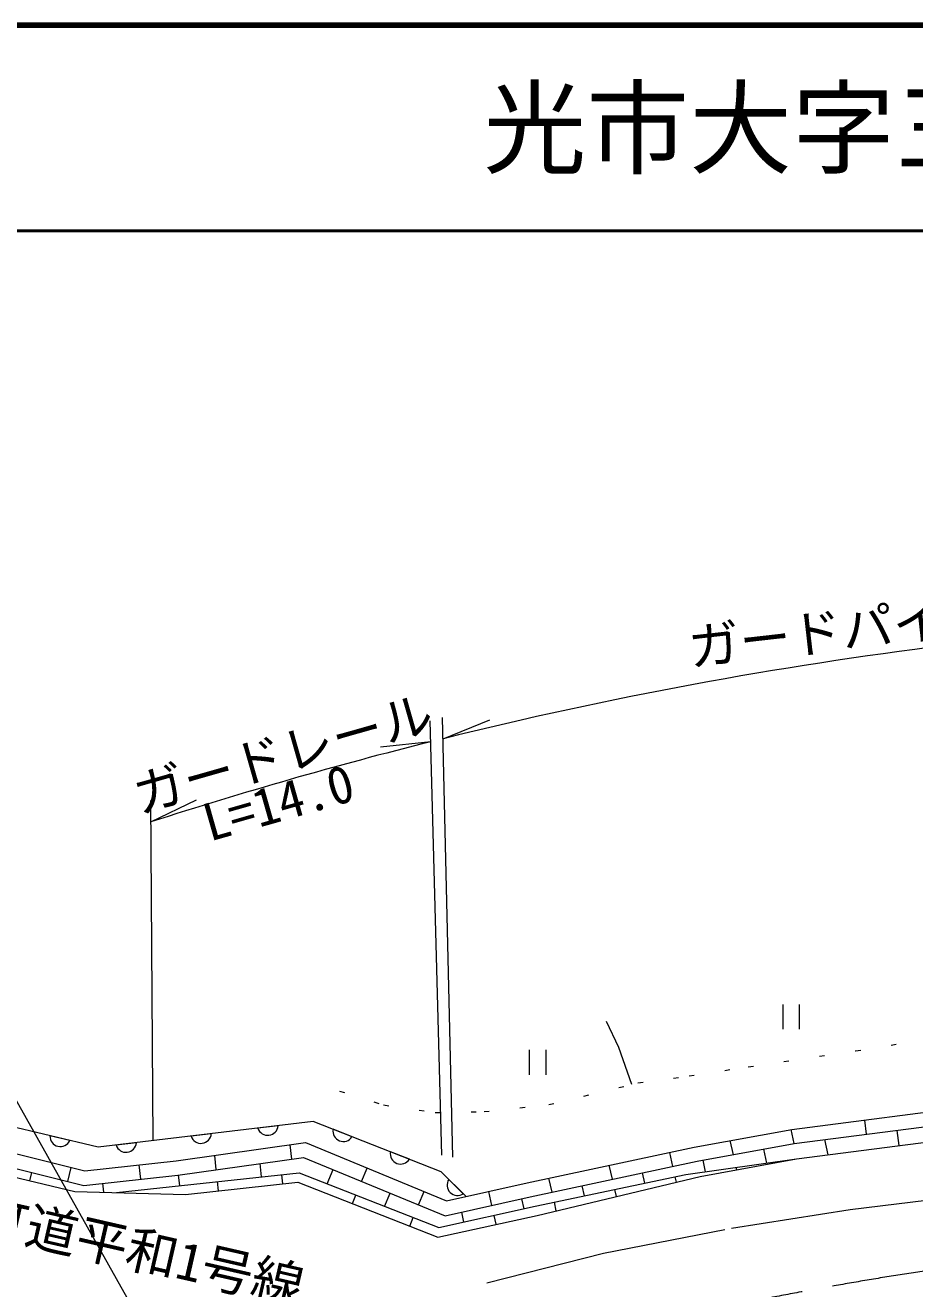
# Model space of a CAD drawing. Units: millimetres, scale not verified. Extents: x 40000 to 680000, y 20000 to 380000.
# Drawn here: x 382746 to 425989, y 318548 to 380000 of the extents above; entities that cross this region are included whole.
import ezdxf
from ezdxf.enums import TextEntityAlignment as Align

# ---------------------------------------------------------------- set-up
doc = ezdxf.new("R2010")
doc.units = ezdxf.units.MM
doc.header["$LTSCALE"] = 1000
for name, pattern in [('CHAIN', [18.5, 12, -1.5, 3.5, -1.5]), ('DASHED', [7.5, 6, -1.5]), ('DOTTED', [1.75, 0.25, -1.5])]:
    doc.linetypes.add(name, pattern=pattern)
for name, color, linetype, lineweight in [('M-BGD', 7, 'Continuous', 13), ('M-BMK', 2, 'CHAIN', 13), ('M-STR-HTXT', 7, 'Continuous', 13), ('M-TTL', 2, 'Continuous', 140), ('M-TTL-LINE', 7, 'Continuous', 50)]:
    doc.layers.add(name, color=color, linetype=linetype, lineweight=lineweight)
doc.layers.add('M-BMK-HTXT', color=7, linetype='Continuous')
doc.layers.add('M-TTL-TXT', color=7, linetype='Continuous')
doc.styles.add('ＭＳ ゴシック', font='')
doc.styles.get('ＭＳ ゴシック').set_extended_font_data('MS Gothic')

msp = doc.modelspace()

# ---------------------------------------------------------------- linework, layer by layer
at = {"layer": 'M-BGD'}
for p, q in [((419570, 332370), (419570, 331170)), ((420370, 332370), (420370, 331170)), ((407250, 330159), (407250, 328959)), ((408050, 330159), (408050, 328959)), ((395038, 326474), (394054, 326356)), ((423651, 326059), (423561, 326753)), ((384910, 325755), (383946, 325985)), ((391791, 326085), (390807, 325967)), ((398631, 325940), (397709, 326302)), ((417175, 325067), (417022, 325751)), ((420129, 325606), (419976, 326289)), ((421789, 325063), (421624, 325798)), ((425234, 325506), (425138, 326250)), ((388147, 325648), (387163, 325530)), ((395699, 324852), (395622, 325548)), ((401419, 324843), (400497, 325206)), ((414229, 324494), (414076, 325177)), ((418805, 324660), (418652, 325337)), ((388362, 323878), (388284, 324574)), ((392033, 324339), (391956, 325035)), ((394235, 323986), (394163, 324637)), ((411295, 323870), (411141, 324553)), ((415825, 324237), (415699, 324798)), ((382964, 323798), (383065, 324202)), ((384813, 323765), (384983, 324444)), ((390259, 323556), (390200, 324082)), ((395264, 323645), (395215, 324092)), ((397422, 323648), (397708, 324342)), ((399095, 323769), (399362, 324416)), ((404041, 323170), (403336, 323866)), ((408361, 323245), (408207, 323928)), ((412875, 323682), (412762, 324182)), ((414401, 323733), (414343, 323991)), ((417340, 324335), (417315, 324449)), ((386571, 323238), (386523, 323675)), ((392147, 323307), (392098, 323755)), ((401867, 322623), (402135, 323270)), ((405431, 322599), (405277, 323282)), ((409939, 323062), (409828, 323557)), ((411483, 323036), (411407, 323372)), ((398647, 322685), (398819, 323101)), ((400215, 322553), (400481, 323196)), ((407004, 322438), (406894, 322928)), ((408564, 322342), (408471, 322753)), ((404075, 321793), (403967, 322269)), ((405637, 321684), (405540, 322116)), ((401440, 321590), (401612, 322006))]:
    msp.add_line(p, q, dxfattribs=at)
at = {"layer": 'M-BGD', "linetype": 'DOTTED'}
msp.add_lwpolyline([(398030, 328163), (400169, 327488), (402674, 327114), (405057, 327160), (408198, 327501), (412531, 328556), (415026, 328898), (417897, 329342), (423116, 330117), (427601, 330847), (428278, 331948), (429901, 333815), (432475, 333755), (438519, 334050), (441921, 334415), (445394, 334860), (450471, 335077)], dxfattribs=at)
at = {"layer": 'M-BGD', "linetype": 'DASHED'}
for points in [[(412242, 328486), (411598, 330278), (410997, 331548)], [(405178, 318829), (410866, 320274), (417076, 321499), (422847, 322406), (430049, 323292), (437542, 323692), (447520, 324054), (461514, 324586), (474390, 324803), (484981, 324554)]]:
    msp.add_lwpolyline(points, dxfattribs=at)
at = {"layer": 'M-BGD'}
for points in [[(378440, 326080), (385636, 324281), (390083, 324773), (396369, 325653), (403224, 322820), (407141, 323701), (415269, 325431), (420019, 326297), (429265, 327487), (435633, 328225), (441148, 328566), (448268, 328684), (452665, 328264), (459222, 327701)], [(377961, 324993), (385154, 323276), (390542, 323134), (395994, 323724), (402809, 321054), (407640, 322117), (415559, 324010), (420241, 324864), (429429, 326046), (436196, 326608), (441484, 326897), (447005, 327359), (452663, 327509), (459244, 327702)], [(378270, 325401), (385588, 323571), (390170, 324079), (396277, 324933), (403161, 322088), (407291, 323017), (415405, 324745), (420126, 325605), (429350, 326792), (435695, 327528), (441184, 327866), (446964, 328108), (452642, 327896), (459222, 327701)], [(404179, 323034), (402958, 324238), (396749, 326680), (386292, 325425), (379326, 327087)], [(387179, 323222), (396056, 324183), (402846, 321523), (407539, 322556), (414859, 324100), (420241, 324864)]]:
    msp.add_lwpolyline(points, dxfattribs=at)
for centre, start, end in [((394534, 326513), 198.0108, 355.66899), ((384451, 325965), 177.7581, 335.41629), ((391288, 326123), 198.0108, 355.66899), ((398205, 326212), 169.70472, 327.36291), ((387643, 325686), 198.0108, 355.66899), ((400994, 325116), 169.70472, 327.36291), ((403757, 323588), 146.58376, 304.24195)]:
    msp.add_arc(centre, 505, start, end, dxfattribs=at)
at = {"layer": 'M-BMK'}
msp.add_arc((453532, 141457), 180000, 90.38557, 108.09053, dxfattribs=at)
at = {"layer": 'M-STR-HTXT'}
for p, q in [((389907, 314185), (371605, 346742)), ((403001, 325040), (402436, 346177)), ((403527, 324945), (403032, 346325)), ((403055, 345301), (405333, 346216)), ((402464, 345153), (400023, 344892)), ((388960, 325745), (388850, 342299)), ((388857, 341250), (391065, 342322))]:
    msp.add_line(p, q, dxfattribs=at)
for centre, radius, start, end in [((453517, 141538), 209918, 90.30394, 103.90948), ((453532, 141457), 210000, 104.07451, 107.93734)]:
    msp.add_arc(centre, radius, start, end, dxfattribs=at)
at = {"layer": 'M-TTL'}
msp.add_line((680000, 380000), (40000, 380000), dxfattribs=at)
at = {"layer": 'M-TTL-LINE'}
msp.add_line((40000, 370000), (680000, 370000), dxfattribs=at)

# ---------------------------------------------------------------- texts
at = {"layer": 'M-BMK-HTXT', "style": 'ＭＳ ゴシック'}
msp.add_text('町道平和1号線', height=1833, rotation=347.102, dxfattribs=at).set_placement((380072, 320796), align=Align.BOTTOM_LEFT)
at = {"layer": 'M-STR-HTXT', "style": 'ＭＳ ゴシック'}
for s, rotation, p in [('ガードパイプ\u3000L=57.0', 6.477, (427564, 349689)), ('ガードレール', 15.889, (395670, 343167))]:
    msp.add_text(s, height=1833, rotation=rotation, dxfattribs=at).set_placement(p, align=Align.BOTTOM_CENTER)
msp.add_text('L=14.0', height=1833, rotation=15.889, dxfattribs=at).set_placement((394800, 343077), align=Align.TOP_CENTER)
at = {"layer": 'M-TTL-TXT', "style": 'ＭＳ ゴシック'}
msp.add_text('光市大字三輪', height=3666, dxfattribs=at).set_placement((405024, 375000), align=Align.MIDDLE_LEFT)

doc.saveas('drawing.dxf')
